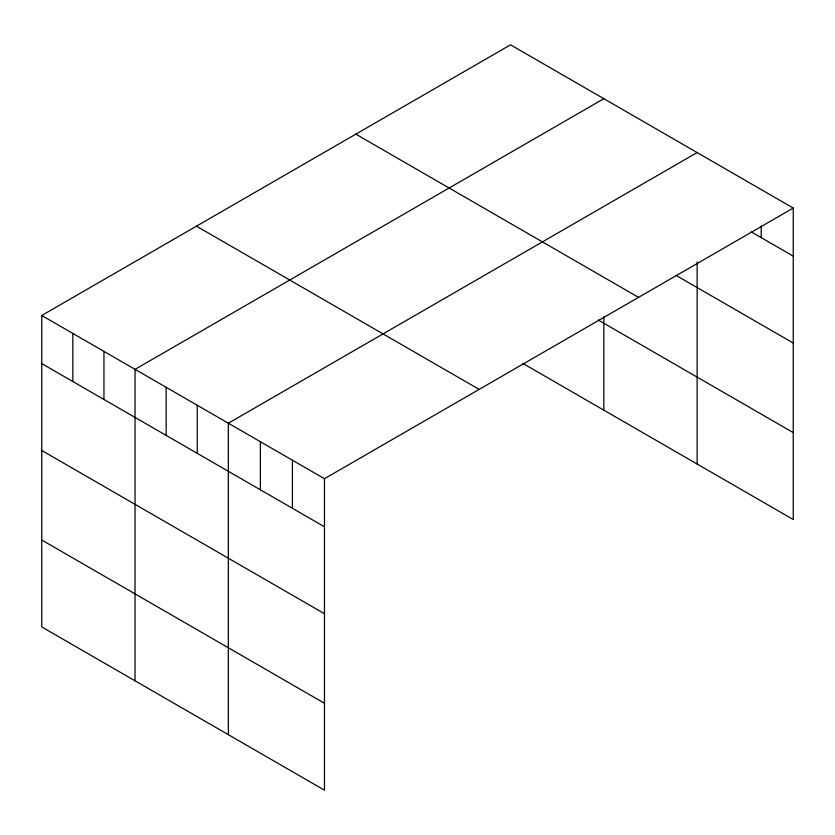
<?xml version="1.0" encoding="UTF-8"?>
<svg xmlns="http://www.w3.org/2000/svg" width="835" height="835" viewBox="0 0 835 835"><rect width="100%" height="100%" fill="white"/><g stroke="black" fill="none" stroke-linecap="round" stroke-linejoin="round"><path stroke-width="1.25" d="M41.75 315.484L324.46 478.705L324.46 790.171L41.75 626.939L41.75 315.484L510.54 44.829L793.25 208.061L793.25 519.516L522.752 363.35M603.83 98.697L135.04 369.352L135.04 680.807M697.131 152.565L228.341 423.209L228.341 734.675M324.46 478.705L793.25 208.061M751.27 231.9L793.25 256.136M676.026 275.373L793.25 343.049M355.835 134.153L638.545 297.375M598.278 320.035L793.25 432.603M196.455 226.17L479.165 389.392M41.75 363.569L324.46 526.791M41.75 450.483L324.46 613.704M41.75 540.026L324.46 703.258M761.207 225.941L761.207 237.641M697.131 261.992L697.131 464.02M603.83 316.757L603.83 410.152M292.417 460.21L292.417 508.296M260.384 441.715L260.384 489.79M197.237 405.257L197.237 453.342M166.144 387.304L166.144 435.39M103.947 351.399L103.947 399.474M72.843 333.436L72.843 381.522"/></g></svg>
